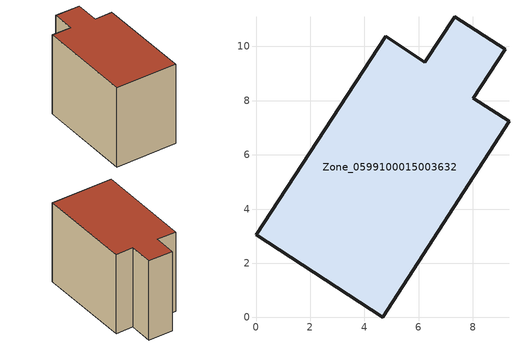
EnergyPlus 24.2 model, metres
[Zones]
Zone_0599100015003632
 floor ground (C_G): 4.68,0 0,3.05 4.78,10.37 6.23,9.42 7.33,11.1 9.19,9.89 8.02,8.09 9.33,7.23 z0.96
 wall outside (C_F): 8.02,8.09 9.19,9.89 7.33,11.1 6.23,9.42 4.78,10.37 0,3.05 4.68,0 9.33,7.23 8.02,8.09 z0.96:8.47
 roof outside (C_R): 4.68,0 9.33,7.23 8.02,8.09 9.19,9.89 7.33,11.1 6.23,9.42 4.78,10.37 0,3.05 z8.47
[BUILDING]
Pand.0599100015003632: North Axis=0; Terrain=City; Loads Convergence Tolerance Value=0.04; Temperature Convergence Tolerance Value=0.4; Solar Distribution=FullExterior; Maximum Number of Warmup Days=25; Minimum Number of Warmup Days=1
[Site:Location]
Rotterdam.The.Hague.AP_ZH_NLD Design_Conditions: Latitude=51.96; Longitude=4.45; Time Zone=1; Elevation=-4.5
[SITE:GROUNDTEMPERATURE:BUILDINGSURFACE]
18, 18, 18, 18, 18, 18, 18, 18, 18, 18, 18, 18
[MATERIAL] Thermal Absorptance=0.9; Solar Absorptance=0.7; Visible Absorptance=0.7
Name | Roughness | Thickness | Conductivity | Density | Specific Heat
G.TI.1975-1991 | MediumSmooth | 0.15 | 0.288461 | 540 | 1210
F.TI.1975-1991 | Rough | 0.3 | 0.230769 | 1920 | 840
R.TI.1975-1991 | MediumRough | 0.2 | 0.153846 | 1500 | 1000
[CONSTRUCTION]
C_G: G.TI.1975-1991
C_F: F.TI.1975-1991
C_R: R.TI.1975-1991
[ZONE]
Zone_0599100015003632: Type=1; Multiplier=1; Ceiling Height=Autocalculate; Volume=Autocalculate; Floor Area=autocalculate; Part of Total Floor Area=Yes
[ZONEINFILTRATION:DESIGNFLOWRATE]
Infil_Zone_0599100015003632: Zone or ZoneList or Space or SpaceList=Zone_0599100015003632; Schedule=AlwaysOn; Design Flow Rate Calculation Method=Flow/Area; Flow Rate per Floor Area=0.003; Constant Term Coefficient=1; Temperature Term Coefficient=0; Velocity Term Coefficient=0; Velocity Squared Term Coefficient=0
[HVACTEMPLATE:ZONE:IDEALLOADSAIRSYSTEM]
Zone_0599100015003632: Maximum Heating Supply Air Temperature=50; Minimum Cooling Supply Air Temperature=13; Maximum Heating Supply Air Humidity Ratio=0.0156; Minimum Cooling Supply Air Humidity Ratio=0.0077; Heating Limit=NoLimit; Cooling Limit=NoLimit; Dehumidification Control Type=ConstantSensibleHeatRatio; Cooling Sensible Heat Ratio=0.7; Dehumidification Setpoint=60; Humidification Control Type=None; Humidification Setpoint=30; Outdoor Air Method=None; Outdoor Air Flow Rate per Person=0.00944; Outdoor Air Flow Rate per Zone Floor Area=0; Outdoor Air Flow Rate per Zone=0; Demand Controlled Ventilation Type=None; Outdoor Air Economizer Type=NoEconomizer; Heat Recovery Type=None; Sensible Heat Recovery Effectiveness=0.7; Latent Heat Recovery Effectiveness=0.65
[ZONECONTROL:THERMOSTAT]
ThermostatControl_Zone_0599100015003632: Zone or ZoneList=Zone_0599100015003632; Control Type Schedule=DualSetpointControlType; Control 1=Thermostat_Zone_0599100015003632; Temperature Difference Between Cutout And Setpoint=0
[THERMOSTATSETPOINT:DUALSETPOINT]
Thermostat_Zone_0599100015003632: Heating Setpoint Temperature Schedule=HeatingSetpoint_Zone_0599100015003632; Cooling Setpoint Temperature Schedule=CoolingSetpoint_Zone_0599100015003632
[SCHEDULE:COMPACT]
HeatingSetpoint_Zone_0599100015003632: Through: 12/31, For: AllDays, Until: 24:00, 21
CoolingSetpoint_Zone_0599100015003632: Through: 12/31, For: AllDays, Until: 24:00, 24
DualSetpointControlType: Through: 12/31, For: AllDays, Until: 24:00, 4
AlwaysOn: Through: 12/31, For: AllDays, Until: 24:00, 1
